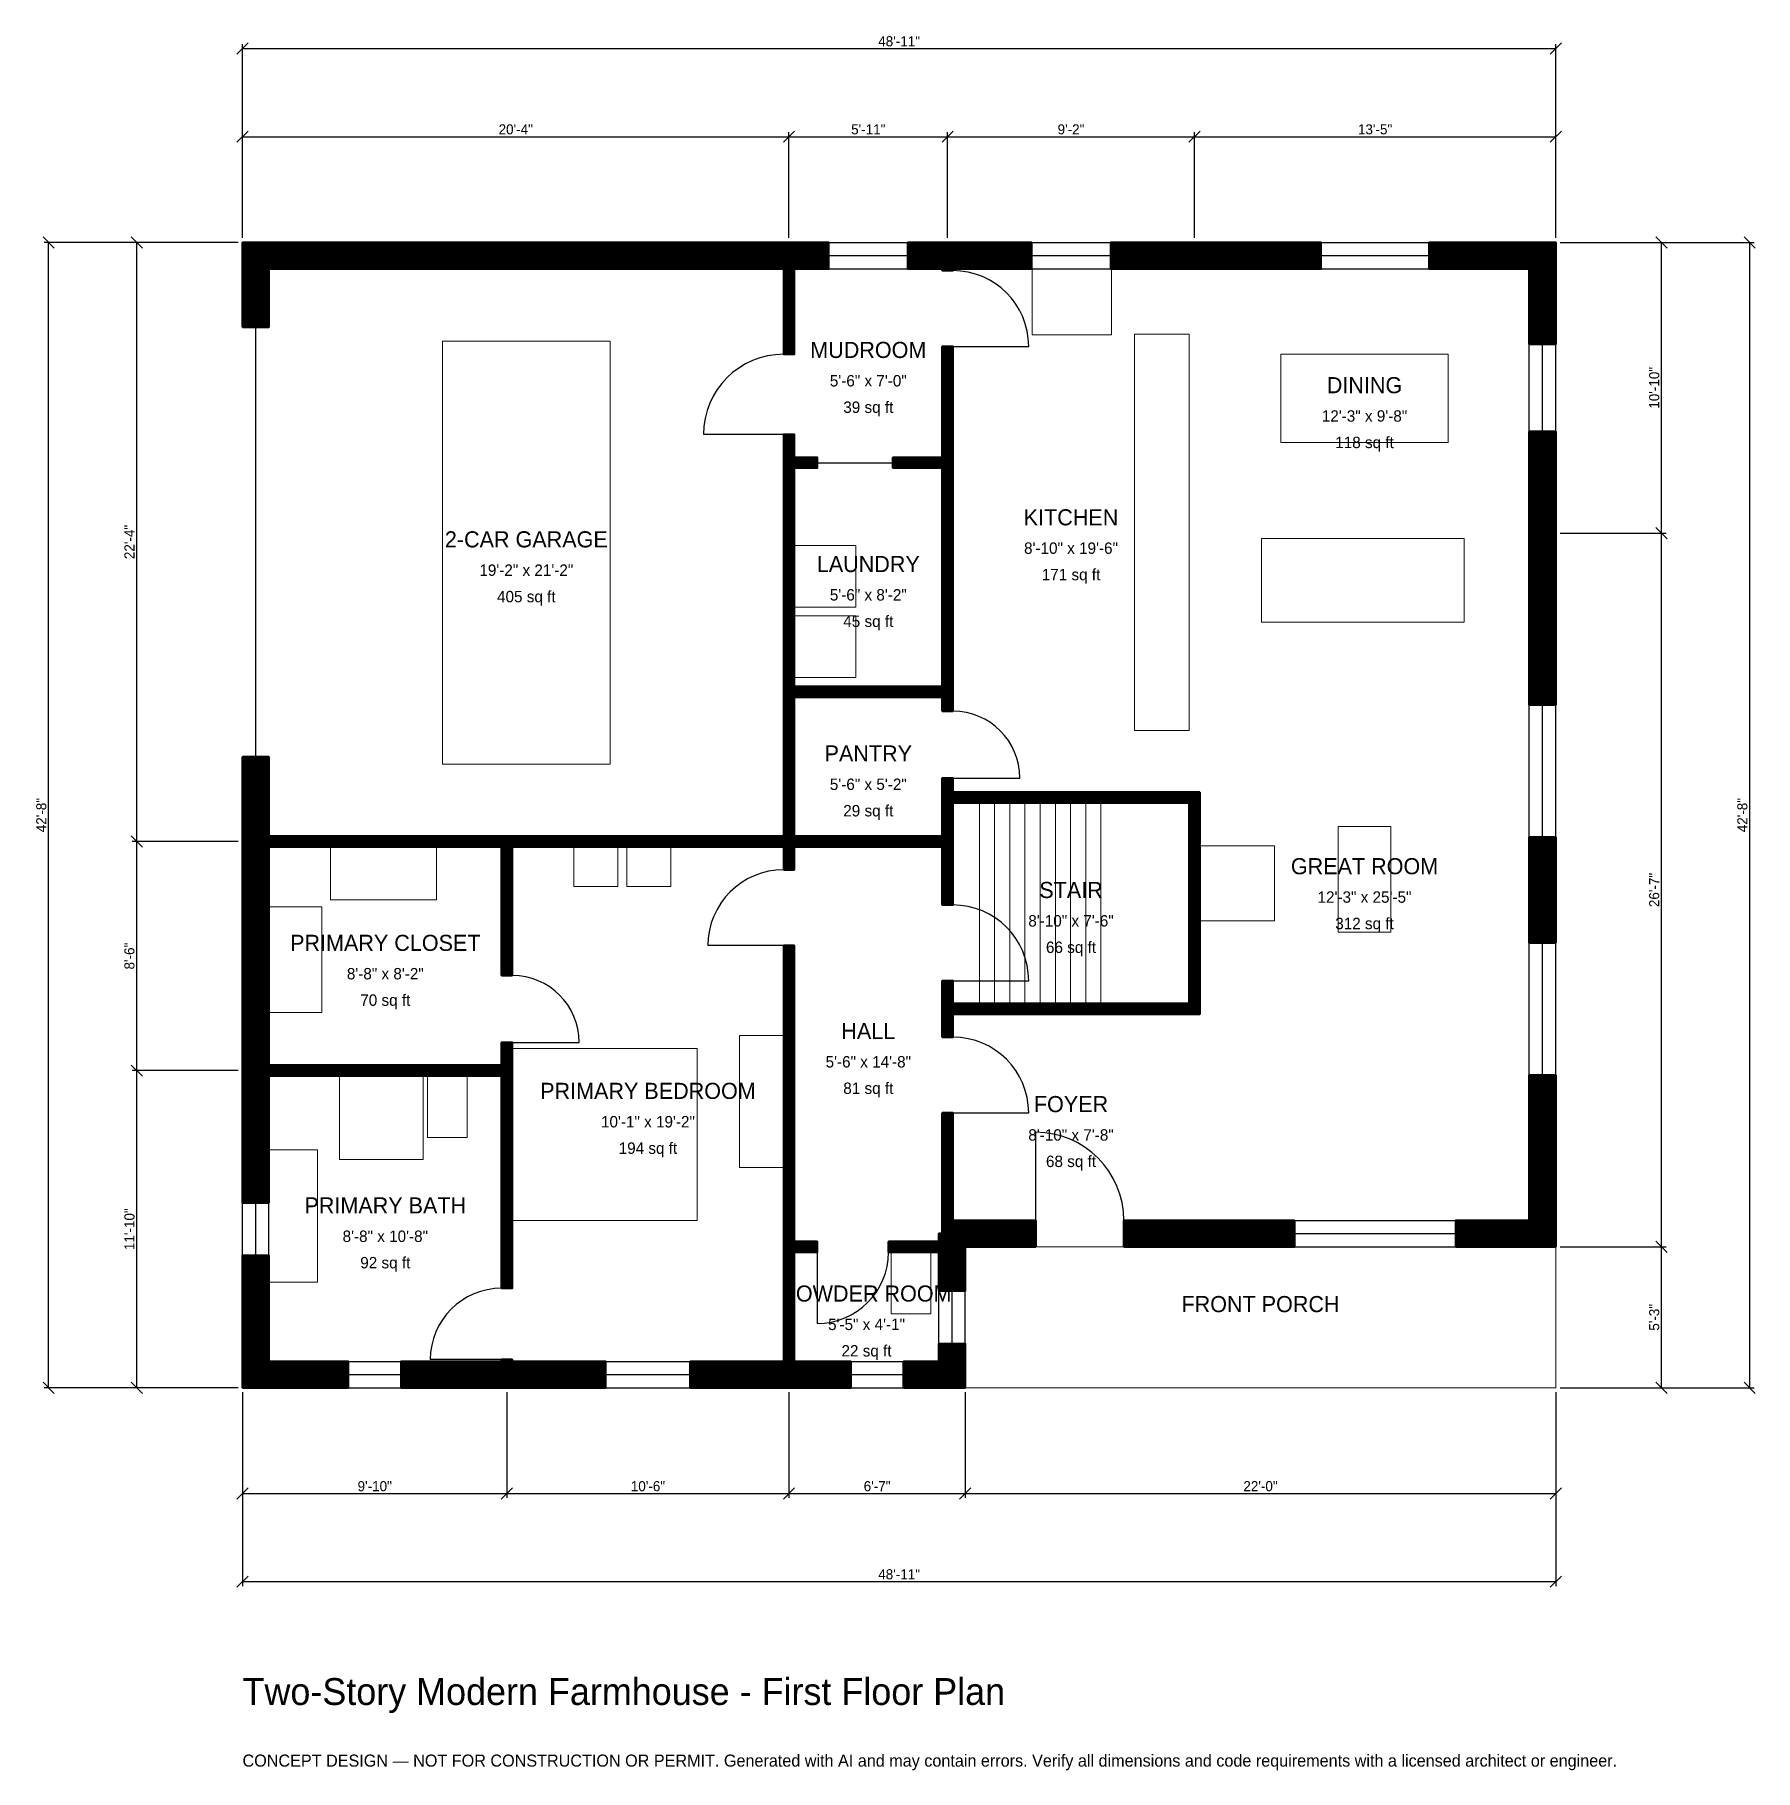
# Model space of a CAD drawing. Header units: inches. Extents: x -93 to 676, y -171 to 605.
import ezdxf
from ezdxf.enums import TextEntityAlignment as Align

# ---------------------------------------------------------------- set-up
doc = ezdxf.new("R2010")
doc.units = ezdxf.units.IN
doc.header["$MEASUREMENT"] = 0
doc.linetypes.add('DASHED', pattern=[0.6, 0.5, -0.1])
for name, color, linetype, lineweight in [('A-ANNO-DIMS', 1, 'Continuous', 13), ('A-ANNO-TEXT', 7, 'Continuous', 18), ('A-AREA-IDEN', 7, 'Continuous', 18), ('A-DOOR', 2, 'Continuous', 25), ('A-FLOR-FIXT', 9, 'Continuous', 13), ('A-FLOR-STRS', 3, 'Continuous', 18), ('A-FURN', 9, 'Continuous', 13), ('A-GLAZ', 4, 'Continuous', 25), ('A-SITE-PAVE', 8, 'Continuous', 13), ('A-WALL', 7, 'Continuous', 50), ('A-WALL-PATT', 8, 'Continuous', 13)]:
    doc.layers.add(name, color=color, linetype=linetype, lineweight=lineweight)
doc.dimstyles.new('PLAN', dxfattribs={"dimtxt": 4.5, "dimasz": 3, "dimexe": 2, "dimexo": 2, "dimgap": 1, "dimtad": 1, "dimdec": 0, "dimlunit": 4, "dimtsz": 2.5, "dimcen": 2.5, "dimclrd": 1, "dimclre": 1, "dimazin": 3, "dimtfac": 1, "dimtmove": 0, "dimatfit": 3})

msp = doc.modelspace()

# ---------------------------------------------------------------- hatches: boundary and pattern name
at = {"layer": 'A-WALL-PATT'}
h = msp.add_hatch(dxfattribs=at)
h.set_pattern_fill('ANSI31', color=8, scale=0.8)
h.paths.add_polyline_path([(241.7323, 0), (241.7323, 0), (238.189, 0), (200, 0), (200, 11.811), (238.189, 11.811), (241.7323, 11.811), (241.7323, 60.6299), (241.7323, 65.3543), (241.7323, 197.6378), (246.4567, 197.6378), (246.4567, 65.3543), (256.6929, 65.3543), (256.6929, 60.6299), (246.4567, 60.6299), (246.4567, 11.811), (250, 11.811), (271.6535, 11.811), (271.6535, 0), (250, 0), (246.4567, 0), (246.4567, 0), (241.7323, 0)])
h.paths.add_polyline_path([(124.0157, 0), (120.4724, 0), (120.4724, 0), (115.748, 0), (115.748, 0), (112.2047, 0), (70.8661, 0), (70.8661, 11.811), (112.2047, 11.811), (115.748, 11.811), (115.748, 12.5984), (120.4724, 12.5984), (120.4724, 11.811), (124.0157, 11.811), (162.2047, 11.811), (162.2047, 0), (124.0157, 0)])
h.paths.add_polyline_path([(11.811, 0), (11.811, 0), (0, 0), (0, 0), (0, 0), (0, 11.811), (0, 11.811), (0, 59.0551), (11.811, 59.0551), (11.811, 11.811), (47.2441, 11.811), (47.2441, 0), (11.811, 0)])
h.paths.add_polyline_path([(0, 135.8268), (0, 139.3701), (0, 139.3701), (0, 144.0945), (0, 144.0945), (0, 147.6378), (0, 238.189), (0, 241.7323), (0, 241.7323), (0, 246.4567), (0, 246.4567), (0, 250), (0, 281.8898), (11.811, 281.8898), (11.811, 250), (11.811, 246.4567), (115.748, 246.4567), (120.4724, 246.4567), (241.7323, 246.4567), (241.7323, 308.6614), (241.7323, 313.3858), (241.7323, 411.0236), (241.7323, 415.748), (241.7323, 425.9843), (246.4567, 425.9843), (246.4567, 415.748), (256.6929, 415.748), (256.6929, 411.0236), (246.4567, 411.0236), (246.4567, 313.3858), (312.5984, 313.3858), (312.5984, 411.0236), (290.5512, 411.0236), (290.5512, 415.748), (312.5984, 415.748), (312.5984, 465.3543), (317.3228, 465.3543), (317.3228, 415.748), (317.3228, 411.0236), (317.3228, 313.3858), (317.3228, 308.6614), (317.3228, 302.3622), (312.5984, 302.3622), (312.5984, 308.6614), (246.4567, 308.6614), (246.4567, 246.4567), (246.4567, 246.4567), (312.5984, 246.4567), (312.5984, 261.4173), (312.5984, 261.4173), (312.5984, 266.1417), (312.5984, 272.4409), (317.3228, 272.4409), (317.3228, 266.1417), (422.8346, 266.1417), (427.5591, 266.1417), (427.5591, 261.4173), (427.5591, 171.6535), (427.5591, 166.9291), (427.5591, 166.9291), (422.8346, 166.9291), (422.8346, 166.9291), (317.3228, 166.9291), (317.3228, 166.9291), (317.3228, 156.6929), (312.5984, 156.6929), (312.5984, 166.9291), (312.5984, 166.9291), (312.5984, 171.6535), (312.5984, 181.8898), (317.3228, 181.8898), (317.3228, 171.6535), (422.8346, 171.6535), (422.8346, 261.4173), (317.3228, 261.4173), (317.3228, 246.4567), (317.3228, 241.7323), (317.3228, 241.7323), (317.3228, 215.748), (312.5984, 215.748), (312.5984, 241.7323), (246.4567, 241.7323), (246.4567, 231.4961), (241.7323, 231.4961), (241.7323, 241.7323), (241.7323, 241.7323), (120.4724, 241.7323), (120.4724, 184.252), (115.748, 184.252), (115.748, 241.7323), (11.811, 241.7323), (11.811, 238.189), (11.811, 147.6378), (11.811, 144.0945), (115.748, 144.0945), (115.748, 154.3307), (120.4724, 154.3307), (120.4724, 144.0945), (120.4724, 139.3701), (120.4724, 44.4882), (115.748, 44.4882), (115.748, 139.3701), (11.811, 139.3701), (11.811, 135.8268), (11.811, 82.6772), (0, 82.6772), (0, 135.8268)])
h.paths.add_polyline_path([(0, 500), (0, 500), (0, 511.811), (0, 511.811), (0, 511.8111), (11.811, 511.8111), (11.811, 511.811), (238.189, 511.811), (241.7323, 511.811), (241.7323, 511.8111), (246.4567, 511.8111), (246.4567, 511.811), (250, 511.811), (261.811, 511.811), (261.811, 500), (250, 500), (246.4567, 500), (246.4567, 461.811), (241.7323, 461.811), (241.7323, 500), (238.189, 500), (11.811, 500), (11.811, 474.0157), (0, 474.0157), (0, 500)])
h.paths.add_polyline_path([(309.0551, 511.811), (312.5984, 511.811), (312.5984, 511.8111), (317.3228, 511.8111), (317.3228, 511.811), (320.8661, 511.811), (352.3622, 511.811), (352.3622, 500), (320.8661, 500), (317.3228, 500), (317.3228, 499.2126), (312.5984, 499.2126), (312.5984, 500), (309.0551, 500), (297.2441, 500), (297.2441, 511.811), (309.0551, 511.811)])
h.paths.add_polyline_path([(419.2913, 511.811), (431.1024, 511.811), (481.6929, 511.811), (481.6929, 500), (431.1024, 500), (419.2913, 500), (387.7953, 500), (387.7953, 511.811), (419.2913, 511.811)])
h.paths.add_polyline_path([(574.8031, 511.811), (574.8031, 511.8111), (586.6142, 511.8111), (586.6142, 511.811), (586.6142, 511.811), (586.6142, 500), (586.6142, 500), (586.6142, 466.3386), (574.8031, 466.3386), (574.8031, 500), (530.1181, 500), (530.1181, 511.811), (574.8031, 511.811)])
h.paths.add_polyline_path([(586.6142, 387.7953), (586.6142, 375.9843), (586.6142, 305.1181), (574.8031, 305.1181), (574.8031, 375.9843), (574.8031, 387.7953), (574.8031, 427.3622), (586.6142, 427.3622), (586.6142, 387.7953)])
h.paths.add_polyline_path([(586.6142, 198.8189), (574.8031, 198.8189), (574.8031, 246.063), (586.6142, 246.063), (586.6142, 198.8189)])
h.paths.add_polyline_path([(586.6142, 74.8031), (586.6142, 74.8031), (586.6142, 62.9921), (586.6142, 62.9921), (586.6142, 62.9921), (574.8031, 62.9921), (574.8031, 62.9921), (541.9291, 62.9921), (541.9291, 74.8031), (574.8031, 74.8031), (574.8031, 139.7638), (586.6142, 139.7638), (586.6142, 74.8031)])
h.paths.add_polyline_path([(431.1024, 62.9921), (419.2913, 62.9921), (393.7008, 62.9921), (393.7008, 74.8031), (419.2913, 74.8031), (431.1024, 74.8031), (469.8819, 74.8031), (469.8819, 62.9921), (431.1024, 62.9921)])
h.paths.add_polyline_path([(325.1969, 62.9921), (325.1969, 62.9921), (322.8347, 62.9921), (322.8347, 60.6299), (322.8346, 60.6299), (322.8346, 43.3071), (311.0236, 43.3071), (311.0236, 60.6299), (288.5827, 60.6299), (288.5827, 65.3543), (311.0236, 65.3543), (311.0236, 68.8976), (312.5984, 68.8976), (312.5984, 122.8346), (317.3228, 122.8346), (317.3228, 74.8031), (354.3307, 74.8031), (354.3307, 62.9921), (325.1969, 62.9921)])
h.paths.add_polyline_path([(322.8346, 11.811), (322.8347, 11.811), (322.8347, 0), (322.8346, 0), (322.8346, 0), (311.0236, 0), (311.0236, 0), (295.2756, 0), (295.2756, 11.811), (311.0236, 11.811), (311.0236, 19.685), (322.8346, 19.685), (322.8346, 11.811)])

# ---------------------------------------------------------------- linework, layer by layer
at = {"layer": 'A-DOOR', "linetype": 'DASHED'}
msp.add_line((5.9055, 281.8898), (5.9055, 474.0157), dxfattribs=at)
at = {"layer": 'A-DOOR'}
for p, q in [((317.3228, 465.3543), (351.1811, 465.3543)), ((241.7323, 425.9843), (205.9055, 425.9843)), ((256.6929, 413.3858), (290.5512, 413.3858)), ((317.3228, 272.4409), (347.2441, 272.4409)), ((241.7323, 197.6378), (207.874, 197.6378)), ((317.3228, 181.8898), (351.1811, 181.8898)), ((120.4724, 154.3307), (150.3937, 154.3307)), ((317.3228, 122.8346), (351.1811, 122.8346)), ((354.3307, 74.8031), (354.3307, 114.1732)), ((256.6929, 60.6299), (256.6929, 28.7402)), ((115.748, 12.5984), (83.8583, 12.5984))]:
    msp.add_line(p, q, dxfattribs=at)
for centre, radius, start, end in [((317.3228, 465.3543), 33.8583, 0, 90), ((241.7323, 425.9843), 35.8268, 90, 180), ((317.3228, 272.4409), 29.9213, 0, 90), ((241.7323, 197.6378), 33.8583, 90, 180), ((317.3228, 181.8898), 33.8583, 0, 90), ((120.4724, 154.3307), 29.9213, 0, 90), ((317.3228, 122.8346), 33.8583, 0, 90), ((354.3307, 74.8031), 39.3701, 0, 90), ((256.6929, 60.6299), 31.8898, 270, 360), ((115.748, 12.5984), 31.8898, 90, 180)]:
    msp.add_arc(centre, radius, start, end, dxfattribs=at)
at = {"layer": 'A-FLOR-FIXT'}
for points in [[(398.4252, 293.7008), (422.8346, 293.7008), (422.8346, 470.8661), (398.4252, 470.8661)], [(43.3071, 101.9685), (80.7087, 101.9685), (80.7087, 139.3701), (43.3071, 139.3701)], [(82.6772, 111.811), (100.3937, 111.811), (100.3937, 139.3701), (82.6772, 139.3701)], [(11.811, 47.2441), (33.4646, 47.2441), (33.4646, 106.2992), (11.811, 106.2992)], [(289.7638, 33.0709), (307.4803, 33.0709), (307.4803, 60.6299), (289.7638, 60.6299)]]:
    msp.add_lwpolyline(points, close=True, dxfattribs=at)
at = {"layer": 'A-FLOR-STRS'}
for p, q in [((329.1339, 171.6535), (329.1339, 261.4173)), ((335.9252, 171.6535), (335.9252, 261.4173)), ((342.7165, 171.6535), (342.7165, 261.4173)), ((349.5079, 171.6535), (349.5079, 261.4173)), ((356.2992, 171.6535), (356.2992, 261.4173)), ((363.0906, 171.6535), (363.0906, 261.4173)), ((369.8819, 171.6535), (369.8819, 261.4173)), ((376.6732, 171.6535), (376.6732, 261.4173)), ((383.4646, 171.6535), (383.4646, 261.4173))]:
    msp.add_line(p, q, dxfattribs=at)
at = {"layer": 'A-FURN'}
for points in [[(352.7559, 470.4724), (388.189, 470.4724), (388.189, 500), (352.7559, 500)], [(89.3701, 278.7402), (164.1732, 278.7402), (164.1732, 467.7165), (89.3701, 467.7165)], [(463.7795, 422.4409), (538.5827, 422.4409), (538.5827, 461.811), (463.7795, 461.811)], [(246.4567, 348.8189), (274.0157, 348.8189), (274.0157, 376.378), (246.4567, 376.378)], [(455.1181, 342.126), (545.6693, 342.126), (545.6693, 379.5276), (455.1181, 379.5276)], [(246.4567, 317.3228), (274.0157, 317.3228), (274.0157, 344.8819), (246.4567, 344.8819)], [(489.3701, 203.5433), (512.9921, 203.5433), (512.9921, 250.7874), (489.3701, 250.7874)], [(39.3701, 218.1102), (86.6142, 218.1102), (86.6142, 241.7323), (39.3701, 241.7323)], [(148.0315, 224.0157), (167.7165, 224.0157), (167.7165, 241.7323), (148.0315, 241.7323)], [(171.6535, 224.0157), (191.3386, 224.0157), (191.3386, 241.7323), (171.6535, 241.7323)], [(427.5591, 208.6614), (461.0236, 208.6614), (461.0236, 242.126), (427.5591, 242.126)], [(11.811, 167.7165), (35.4331, 167.7165), (35.4331, 214.9606), (11.811, 214.9606)], [(222.0472, 98.4252), (241.7323, 98.4252), (241.7323, 157.4803), (222.0472, 157.4803)], [(120.4724, 74.8031), (203.1496, 74.8031), (203.1496, 151.5748), (120.4724, 151.5748)]]:
    msp.add_lwpolyline(points, close=True, dxfattribs=at)
at = {"layer": 'A-GLAZ'}
for p, q in [((261.811, 511.811), (297.2441, 511.811)), ((261.811, 505.9055), (297.2441, 505.9055)), ((352.3622, 511.811), (387.7953, 511.811)), ((352.3622, 505.9055), (387.7953, 505.9055)), ((481.6929, 511.811), (530.1181, 511.811)), ((481.6929, 505.9055), (530.1181, 505.9055)), ((261.811, 500), (297.2441, 500)), ((352.3622, 500), (387.7953, 500)), ((481.6929, 500), (530.1181, 500)), ((574.8031, 427.3622), (574.8031, 466.3386)), ((580.7087, 427.3622), (580.7087, 466.3386)), ((586.6142, 427.3622), (586.6142, 466.3386)), ((574.8031, 246.063), (574.8031, 305.1181)), ((580.7087, 246.063), (580.7087, 305.1181)), ((586.6142, 246.063), (586.6142, 305.1181)), ((574.8031, 139.7638), (574.8031, 198.8189)), ((580.7087, 139.7638), (580.7087, 198.8189)), ((586.6142, 139.7638), (586.6142, 198.8189)), ((0, 59.0551), (0, 82.6772)), ((5.9055, 59.0551), (5.9055, 82.6772)), ((11.811, 59.0551), (11.811, 82.6772)), ((469.8819, 74.8031), (541.9291, 74.8031)), ((469.8819, 68.8976), (541.9291, 68.8976)), ((469.8819, 62.9921), (541.9291, 62.9921)), ((311.0236, 19.685), (311.0236, 43.3071)), ((316.9291, 19.685), (316.9291, 43.3071)), ((322.8346, 19.685), (322.8346, 43.3071)), ((47.2441, 11.811), (70.8661, 11.811)), ((162.2047, 11.811), (200, 11.811)), ((271.6535, 11.811), (295.2756, 11.811)), ((47.2441, 5.9055), (70.8661, 5.9055)), ((47.2441, 0), (70.8661, 0)), ((162.2047, 5.9055), (200, 5.9055)), ((162.2047, 0), (200, 0)), ((271.6535, 5.9055), (295.2756, 5.9055)), ((271.6535, 0), (295.2756, 0))]:
    msp.add_line(p, q, dxfattribs=at)
at = {"layer": 'A-SITE-PAVE', "linetype": 'DASHED'}
msp.add_lwpolyline([(322.8346, 0), (586.6142, 0), (586.6142, 62.9921), (322.8346, 62.9921)], close=True, dxfattribs=at)
at = {"layer": 'A-WALL'}
for points in [[(0, 500), (0, 500), (0, 511.811), (0, 511.811), (0, 511.8111), (11.811, 511.8111), (11.811, 511.811), (238.189, 511.811), (241.7323, 511.811), (241.7323, 511.8111), (246.4567, 511.8111), (246.4567, 511.811), (250, 511.811), (261.811, 511.811), (261.811, 500), (250, 500), (246.4567, 500), (246.4567, 461.811), (241.7323, 461.811), (241.7323, 500), (238.189, 500), (11.811, 500), (11.811, 474.0157), (0, 474.0157), (0, 500)], [(309.0551, 511.811), (312.5984, 511.811), (312.5984, 511.8111), (317.3228, 511.8111), (317.3228, 511.811), (320.8661, 511.811), (352.3622, 511.811), (352.3622, 500), (320.8661, 500), (317.3228, 500), (317.3228, 499.2126), (312.5984, 499.2126), (312.5984, 500), (309.0551, 500), (297.2441, 500), (297.2441, 511.811), (309.0551, 511.811)], [(419.2913, 511.811), (431.1024, 511.811), (481.6929, 511.811), (481.6929, 500), (431.1024, 500), (419.2913, 500), (387.7953, 500), (387.7953, 511.811), (419.2913, 511.811)], [(574.8031, 511.811), (574.8031, 511.8111), (586.6142, 511.8111), (586.6142, 511.811), (586.6142, 511.811), (586.6142, 500), (586.6142, 500), (586.6142, 466.3386), (574.8031, 466.3386), (574.8031, 500), (530.1181, 500), (530.1181, 511.811), (574.8031, 511.811)], [(0, 135.8268), (0, 139.3701), (0, 139.3701), (0, 144.0945), (0, 144.0945), (0, 147.6378), (0, 238.189), (0, 241.7323), (0, 241.7323), (0, 246.4567), (0, 246.4567), (0, 250), (0, 281.8898), (11.811, 281.8898), (11.811, 250), (11.811, 246.4567), (115.748, 246.4567), (120.4724, 246.4567), (241.7323, 246.4567), (241.7323, 308.6614), (241.7323, 313.3858), (241.7323, 411.0236), (241.7323, 415.748), (241.7323, 425.9843), (246.4567, 425.9843), (246.4567, 415.748), (256.6929, 415.748), (256.6929, 411.0236), (246.4567, 411.0236), (246.4567, 313.3858), (312.5984, 313.3858), (312.5984, 411.0236), (290.5512, 411.0236), (290.5512, 415.748), (312.5984, 415.748), (312.5984, 465.3543), (317.3228, 465.3543), (317.3228, 415.748), (317.3228, 411.0236), (317.3228, 313.3858), (317.3228, 308.6614), (317.3228, 302.3622), (312.5984, 302.3622), (312.5984, 308.6614), (246.4567, 308.6614), (246.4567, 246.4567), (246.4567, 246.4567), (312.5984, 246.4567), (312.5984, 261.4173), (312.5984, 261.4173), (312.5984, 266.1417), (312.5984, 272.4409), (317.3228, 272.4409), (317.3228, 266.1417), (422.8346, 266.1417), (427.5591, 266.1417), (427.5591, 261.4173), (427.5591, 171.6535), (427.5591, 166.9291), (427.5591, 166.9291), (422.8346, 166.9291), (422.8346, 166.9291), (317.3228, 166.9291), (317.3228, 166.9291), (317.3228, 156.6929), (312.5984, 156.6929), (312.5984, 166.9291), (312.5984, 166.9291), (312.5984, 171.6535), (312.5984, 181.8898), (317.3228, 181.8898), (317.3228, 171.6535), (422.8346, 171.6535), (422.8346, 261.4173), (317.3228, 261.4173), (317.3228, 246.4567), (317.3228, 241.7323), (317.3228, 241.7323), (317.3228, 215.748), (312.5984, 215.748), (312.5984, 241.7323), (246.4567, 241.7323), (246.4567, 231.4961), (241.7323, 231.4961), (241.7323, 241.7323), (241.7323, 241.7323), (120.4724, 241.7323), (120.4724, 184.252), (115.748, 184.252), (115.748, 241.7323), (11.811, 241.7323), (11.811, 238.189), (11.811, 147.6378), (11.811, 144.0945), (115.748, 144.0945), (115.748, 154.3307), (120.4724, 154.3307), (120.4724, 144.0945), (120.4724, 139.3701), (120.4724, 44.4882), (115.748, 44.4882), (115.748, 139.3701), (11.811, 139.3701), (11.811, 135.8268), (11.811, 82.6772), (0, 82.6772), (0, 135.8268)], [(586.6142, 387.7953), (586.6142, 375.9843), (586.6142, 305.1181), (574.8031, 305.1181), (574.8031, 375.9843), (574.8031, 387.7953), (574.8031, 427.3622), (586.6142, 427.3622), (586.6142, 387.7953)], [(586.6142, 198.8189), (574.8031, 198.8189), (574.8031, 246.063), (586.6142, 246.063), (586.6142, 198.8189)], [(241.7323, 0), (241.7323, 0), (238.189, 0), (200, 0), (200, 11.811), (238.189, 11.811), (241.7323, 11.811), (241.7323, 60.6299), (241.7323, 65.3543), (241.7323, 197.6378), (246.4567, 197.6378), (246.4567, 65.3543), (256.6929, 65.3543), (256.6929, 60.6299), (246.4567, 60.6299), (246.4567, 11.811), (250, 11.811), (271.6535, 11.811), (271.6535, 0), (250, 0), (246.4567, 0), (246.4567, 0), (241.7323, 0)], [(586.6142, 74.8031), (586.6142, 74.8031), (586.6142, 62.9921), (586.6142, 62.9921), (586.6142, 62.9921), (574.8031, 62.9921), (574.8031, 62.9921), (541.9291, 62.9921), (541.9291, 74.8031), (574.8031, 74.8031), (574.8031, 139.7638), (586.6142, 139.7638), (586.6142, 74.8031)], [(325.1969, 62.9921), (325.1969, 62.9921), (322.8347, 62.9921), (322.8347, 60.6299), (322.8346, 60.6299), (322.8346, 43.3071), (311.0236, 43.3071), (311.0236, 60.6299), (288.5827, 60.6299), (288.5827, 65.3543), (311.0236, 65.3543), (311.0236, 68.8976), (312.5984, 68.8976), (312.5984, 122.8346), (317.3228, 122.8346), (317.3228, 74.8031), (354.3307, 74.8031), (354.3307, 62.9921), (325.1969, 62.9921)], [(431.1024, 62.9921), (419.2913, 62.9921), (393.7008, 62.9921), (393.7008, 74.8031), (419.2913, 74.8031), (431.1024, 74.8031), (469.8819, 74.8031), (469.8819, 62.9921), (431.1024, 62.9921)], [(11.811, 0), (11.811, 0), (0, 0), (0, 0), (0, 0), (0, 11.811), (0, 11.811), (0, 59.0551), (11.811, 59.0551), (11.811, 11.811), (47.2441, 11.811), (47.2441, 0), (11.811, 0)], [(322.8346, 11.811), (322.8347, 11.811), (322.8347, 0), (322.8346, 0), (322.8346, 0), (311.0236, 0), (311.0236, 0), (295.2756, 0), (295.2756, 11.811), (311.0236, 11.811), (311.0236, 19.685), (322.8346, 19.685), (322.8346, 11.811)], [(124.0157, 0), (120.4724, 0), (120.4724, 0), (115.748, 0), (115.748, 0), (112.2047, 0), (70.8661, 0), (70.8661, 11.811), (112.2047, 11.811), (115.748, 11.811), (115.748, 12.5984), (120.4724, 12.5984), (120.4724, 11.811), (124.0157, 11.811), (162.2047, 11.811), (162.2047, 0), (124.0157, 0)]]:
    msp.add_lwpolyline(points, close=True, dxfattribs=at)

# ---------------------------------------------------------------- texts
at = {"layer": 'A-ANNO-TEXT'}
for s, height, p in [('Two-Story Modern Farmhouse - First Floor Plan', 12, (0, -141.7323)), ('CONCEPT DESIGN — NOT FOR CONSTRUCTION OR PERMIT. Generated with AI and may contain errors. Verify all dimensions and code requirements with a licensed architect or engineer.', 5.4, (0, -169.2913))]:
    msp.add_text(s, height=height, dxfattribs=at).set_placement(p)
at = {"layer": 'A-AREA-IDEN'}
for s, height, p in [('MUDROOM', 7.2, (279.5276, 463.7795)), ('5\'-6" x 7\'-0"', 5.1, (279.5276, 450)), ('DINING', 7.2, (501.1811, 448.0315)), ('39 sq ft', 5.1, (279.5276, 438.189)), ('12\'-3" x 9\'-8"', 5.1, (501.1811, 434.252)), ('118 sq ft', 5.1, (501.1811, 422.4409)), ('KITCHEN', 7.2, (370.0787, 388.9764)), ('2-CAR GARAGE', 7.2, (126.7717, 379.1339)), ('8\'-10" x 19\'-6"', 5.1, (370.0787, 375.1969)), ('19\'-2" x 21\'-2"', 5.1, (126.7717, 365.3543)), ('LAUNDRY', 7.2, (279.5276, 368.1102)), ('171 sq ft', 5.1, (370.0787, 363.3858)), ('5\'-6" x 8\'-2"', 5.1, (279.5276, 354.3307)), ('405 sq ft', 5.1, (126.7717, 353.5433)), ('45 sq ft', 5.1, (279.5276, 342.5197)), ('PANTRY', 7.2, (279.5276, 283.4646)), ('5\'-6" x 5\'-2"', 5.1, (279.5276, 269.685)), ('29 sq ft', 5.1, (279.5276, 257.874)), ('GREAT ROOM', 7.2, (501.1811, 233.0709)), ('STAIR', 7.2, (370.0787, 222.4409)), ('12\'-3" x 25\'-5"', 5.1, (501.1811, 219.2913)), ('8\'-10" x 7\'-6"', 5.1, (370.0787, 208.6614)), ('312 sq ft', 5.1, (501.1811, 207.4803)), ('PRIMARY CLOSET', 7.2, (63.7795, 198.8189)), ('66 sq ft', 5.1, (370.0787, 196.8504)), ('8\'-8" x 8\'-2"', 5.1, (63.7795, 185.0394)), ('70 sq ft', 5.1, (63.7795, 173.2283)), ('HALL', 7.2, (279.5276, 159.4488)), ('5\'-6" x 14\'-8"', 5.1, (279.5276, 145.6693)), ('PRIMARY BEDROOM', 7.2, (181.1024, 132.6772)), ('81 sq ft', 5.1, (279.5276, 133.8583)), ('FOYER', 7.2, (370.0787, 126.7717)), ('10\'-1" x 19\'-2"', 5.1, (181.1024, 118.8976)), ('194 sq ft', 5.1, (181.1024, 107.0866)), ('8\'-10" x 7\'-8"', 5.1, (370.0787, 112.9921)), ('68 sq ft', 5.1, (370.0787, 101.1811)), ('PRIMARY BATH', 7.2, (63.7795, 81.4961)), ('8\'-8" x 10\'-8"', 5.1, (63.7795, 67.7165)), ('92 sq ft', 5.1, (63.7795, 55.9055)), ('POWDER ROOM', 7.2, (278.7402, 42.126)), ('FRONT PORCH', 7.2, (454.7244, 37.4016)), ('5\'-5" x 4\'-1"', 5.1, (278.7402, 28.3465)), ('22 sq ft', 5.1, (278.7402, 16.5354))]:
    msp.add_text(s, height=height, dxfattribs=at).set_placement(p, align=Align.MIDDLE_CENTER)

# ---------------------------------------------------------------- dimensions: what is measured, and where the dimension line sits
at = {"layer": 'A-ANNO-DIMS'}
for base, p1, p2, text in [((0, 598.4252), (0, 511.811), (586.6142, 511.811), '48\'-11"'), ((0, 559.0551), (0, 511.811), (244.0945, 511.811), '20\'-4"'), ((244.0945, 559.0551), (244.0945, 511.811), (314.9606, 511.811), '5\'-11"'), ((314.9606, 559.0551), (314.9606, 511.811), (425.1968, 511.811), '9\'-2"'), ((425.1968, 559.0551), (425.1968, 511.811), (586.6142, 511.811), '13\'-5"'), ((0, -47.2441), (0, 0), (118.1102, 0), '9\'-10"'), ((0, -86.6142), (0, 0), (586.6142, 0), '48\'-11"'), ((118.1102, -47.2441), (118.1102, 0), (244.0945, 0), '10\'-6"'), ((244.0945, -47.2441), (244.0945, 0), (322.8346, 0), '6\'-7"'), ((322.8346, -47.2441), (322.8346, 0), (586.6142, 0), '22\'-0"')]:
    msp.add_linear_dim(base=base, p1=p1, p2=p2, text=text, dimstyle='PLAN', dxfattribs=at).render()
for base, p1, p2, text in [((-86.6142, 0), (0, 0), (0, 511.811), '42\'-8"'), ((-47.2441, 244.0945), (0, 244.0945), (0, 511.811), '22\'-4"'), ((633.8583, 381.8898), (586.6142, 381.8898), (586.6142, 511.811), '10\'-10"'), ((673.2283, 0), (586.6142, 0), (586.6142, 511.811), '42\'-8"'), ((633.8583, 62.9921), (586.6142, 62.9921), (586.6142, 381.8898), '26\'-7"'), ((-47.2441, 141.7323), (0, 141.7323), (0, 244.0945), '8\'-6"'), ((-47.2441, 0), (0, 0), (0, 141.7323), '11\'-10"'), ((633.8583, 0), (586.6142, 0), (586.6142, 62.9921), '5\'-3"')]:
    msp.add_linear_dim(base=base, p1=p1, p2=p2, angle=90, text=text, dimstyle='PLAN', dxfattribs=at).render()

doc.saveas('drawing.dxf')
